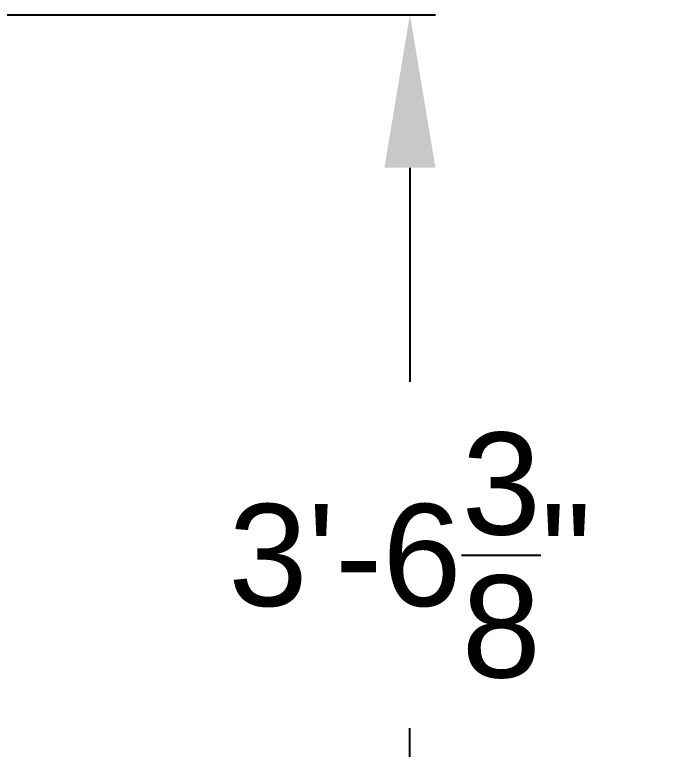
# Model space of a CAD drawing. Header units: inches. Extents: x 14 to 610, y 9 to 600.
# Drawn here: x 437.91 to 463.53, y 84.05 to 112.84 of the extents above; entities that cross this region are included whole.
import ezdxf

# ---------------------------------------------------------------- set-up
doc = ezdxf.new("R2010")
doc.units = ezdxf.units.IN
doc.header["$MEASUREMENT"] = 0
doc.layers.add('A-FURN', color=7, linetype='Continuous')
doc.styles.get("Standard").update_dxf_attribs({"font": 'arial.ttf'})
doc.dimstyles.new("Jon's Style", dxfattribs={"dimscale": 0, "dimtxt": 4, "dimasz": 6, "dimexe": 1, "dimexo": 2, "dimgap": 2, "dimtad": 0, "dimtih": 1, "dimtoh": 1, "dimdec": 4, "dimzin": 3, "dimdsep": 46, "dimlunit": 4, "dimtxsty": 'Standard', "dimcen": 0.09, "dimadec": 0, "dimazin": 0, "dimtfac": 1, "dimtdec": 4, "dimtofl": 0, "dimtmove": 0, "dimatfit": 3, "dimfxl": 1, "dimtolj": 1, "dimtzin": 0, "dimarcsym": 0})

# ---------------------------------------------------------------- blocks, each defined once
blk = doc.blocks.new('*D58')
at = {"layer": 'A-FURN', "color": 0, "lineweight": -2, "transparency": 16777216}
for p, q in [((379.548, 112.843), (454.404, 112.843)), ((453.404, 106.843), (453.404, 98.454)), ((453.404, 76.488), (453.404, 84.878)), ((379.548, 70.488), (454.404, 70.488))]:
    blk.add_line(p, q, dxfattribs=at)
at = {"layer": 'A-FURN', "color": 0, "transparency": 16777216}
for points in [[(452.404, 106.843), (454.404, 106.843), (453.404, 112.843)], [(452.404, 76.488), (454.404, 76.488), (453.404, 70.488)]]:
    blk.add_solid(points, dxfattribs=at)
at = {"layer": 'Defpoints', "color": 0, "transparency": 16777216}
for p in [(377.548, 112.843), (377.548, 70.488), (453.404, 70.488)]:
    blk.add_point(p, dxfattribs=at)
at = {"layer": 'A-FURN', "color": 0, "transparency": 16777216, "insert": (453.404, 91.666), "char_height": 4, "attachment_point": 5}
blk.add_mtext('\\A1;3\'-6{\\H1x;\\S3/8;}"', dxfattribs=at)

msp = doc.modelspace()

# ---------------------------------------------------------------- dimensions: what is measured, and where the dimension line sits
at = {"layer": 'A-FURN'}
dim = msp.add_linear_dim(base=(453.40436, 70.48811), p1=(377.5476, 112.84331), p2=(377.5476, 70.48811), angle=90, dimstyle="Jon's Style", override={"dimscale": 1}, dxfattribs=at)
dim.commit()
dim.dimension.update_dxf_attribs({"geometry": '*D58', "text_midpoint": (453.40436, 91.66571), "dimtype": 160})

doc.saveas('drawing.dxf')
